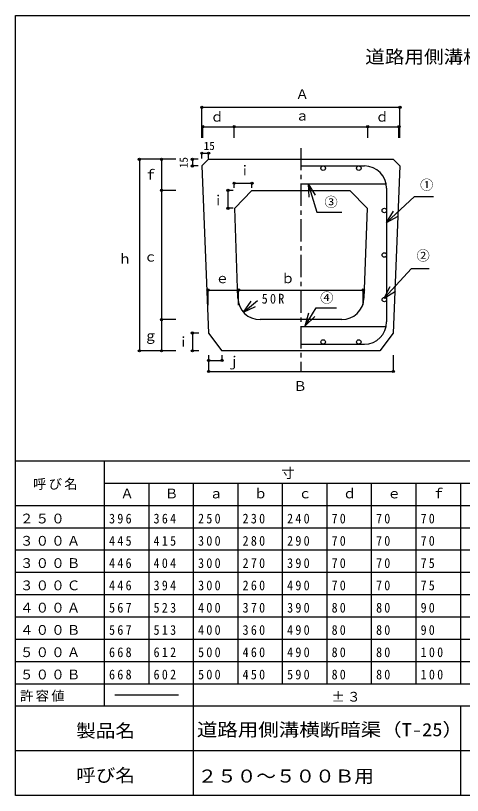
# Model space of a CAD drawing. Units: millimetres, scale not verified. Extents: x -1285 to 1315, y -900 to 850.
# Drawn here: x -1285 to -281, y -900 to 850 of the extents above; entities that cross this region are included whole.
import ezdxf
from ezdxf.enums import TextEntityAlignment as Align

# ---------------------------------------------------------------- set-up
doc = ezdxf.new("R2010")
doc.units = ezdxf.units.MM
doc.header["$LTSCALE"] = 10
doc.header["$PDMODE"] = 32
doc.header["$PDSIZE"] = 5
doc.linetypes.add('CHAIN1', pattern=[8, 5, -1, 1, -1])
doc.layers.add('0-0', color=7, linetype='Continuous')
doc.styles.add('ＭＳ ゴシック', font='')
doc.styles.get('ＭＳ ゴシック').set_extended_font_data('MS Gothic')

msp = doc.modelspace()

# ---------------------------------------------------------------- linework, layer by layer
at = {"layer": '0-0', "color": 4}
for p, q in [((-866.45, 644.35), (-421.45, 644.35)), ((-866.45, 575.63), (-866.45, 644.35)), ((-421.45, 575.63), (-421.45, 644.35)), ((-864.25, 600.49), (-793.95, 600.49)), ((-864.25, 575.63), (-864.25, 600.49)), ((-423.65, 575.63), (-423.65, 600.49)), ((-1006.88, 527.66), (-1006.88, 97.66)), ((-925, 527.66), (-1006.88, 527.66)), ((-957.17, 527.66), (-957.17, 457.66)), ((-925, 527.66), (-957.17, 527.66)), ((-887.68, 527.66), (-887.68, 512.66)), ((-874.85, 527.66), (-887.68, 527.66)), ((-866.45, 541.17), (-851.45, 541.17)), ((-866.45, 529.47), (-866.45, 541.17)), ((-874.85, 512.66), (-887.68, 512.66)), ((-793.95, 473.83), (-753.95, 473.83)), ((-793.95, 463.59), (-793.95, 473.83)), ((-753.95, 463.59), (-753.95, 473.83)), ((-808.02, 457.66), (-808.02, 417.66)), ((-796.32, 457.66), (-808.02, 457.66)), ((-796.32, 417.66), (-808.02, 417.66)), ((-852.65, 234.02), (-783.95, 234.02)), ((-852.65, 200.39), (-852.65, 234.02)), ((-503.95, 200.39), (-503.95, 234.02)), ((-887.68, 137.66), (-887.68, 97.66)), ((-873.21, 137.66), (-887.68, 137.66)), ((-925, 97.66), (-1006.88, 97.66)), ((-925, 97.66), (-957.17, 97.66)), ((-873.21, 97.66), (-887.68, 97.66)), ((-851.45, 87.79), (-851.45, 76.1)), ((-851.45, 87.79), (-851.45, 51.24)), ((-821.45, 87.79), (-821.45, 76.1)), ((-436.45, 87.79), (-436.45, 51.24)), ((-851.45, 76.1), (-821.45, 76.1)), ((-851.45, 51.24), (-436.45, 51.24))]:
    msp.add_line(p, q, dxfattribs=at)
at = {"layer": '0-0', "linetype": 'CHAIN1'}
msp.add_line((-643.95, 552.85), (-643.95, 51.9), dxfattribs=at)
at = {"layer": '0-0'}
for p, q in [((-851.45, 527.66), (-866.45, 512.66)), ((-851.45, 529.47), (-851.45, 541.17)), ((-851.45, 527.66), (-436.45, 527.66)), ((-436.45, 527.66), (-421.45, 512.66)), ((-866.45, 512.66), (-851.45, 137.66)), ((-421.45, 512.66), (-436.45, 137.66)), ((-753.95, 457.66), (-792.57, 417.66)), ((-627.49, 472.15), (-608.16, 408.89)), ((-627.49, 472.15), (-611.6, 446.71)), ((-627.49, 472.15), (-626.45, 442.17)), ((-451.76, 386.04), (-388.5, 444.03)), ((-388.5, 444.03), (-345.92, 444.03)), ((-785.61, 215.94), (-792.57, 417.66)), ((-608.16, 408.89), (-551.93, 408.89)), ((-495.33, 417.66), (-502.28, 215.94)), ((-451.76, 386.04), (-435.65, 411.35)), ((-451.76, 386.04), (-425.16, 399.9)), ((-457.03, 215.59), (-395.53, 282.36)), ((-395.53, 282.36), (-355.54, 282.36)), ((-457.03, 215.59), (-443.11, 242.16)), ((-457.03, 215.59), (-431.69, 231.64)), ((-773.06, 184.5), (-741.69, 210.32)), ((-773.06, 184.5), (-755.62, 208.91)), ((-773.06, 184.5), (-745.75, 196.92)), ((-634.52, 154.08), (-609.92, 194.5)), ((-609.92, 194.5), (-564.23, 194.5)), ((-634.52, 154.08), (-626.09, 182.87)), ((-552.25, 167.66), (-735.64, 167.66)), ((-634.52, 154.08), (-612.82, 174.8)), ((-851.45, 137.66), (-821.45, 97.66)), ((-436.45, 137.66), (-466.45, 97.66)), ((-466.45, 97.66), (-821.45, 97.66)), ((1315, -150), (-1285, -150)), ((-1085, -700), (-1085, -150)), ((1215, -200), (-1085, -200)), ((-985, -650), (-985, -200)), ((-885, -700), (-885, -200)), ((-785, -650), (-785, -200)), ((-685, -650), (-685, -200)), ((-585, -650), (-585, -200)), ((-485, -650), (-485, -200)), ((-385, -650), (-385, -200)), ((-285, -650), (-285, -200)), ((1315, -250), (-1285, -250)), ((1315, -300), (-1285, -300)), ((1315, -350), (-1285, -350)), ((1315, -400), (-1285, -400)), ((1315, -450), (-1285, -450)), ((1315, -500), (-1285, -500)), ((1315, -550), (-1285, -550)), ((1315, -600), (-1285, -600)), ((1315, -650), (-1285, -650)), ((-918.99, -675), (-1061.78, -675))]:
    msp.add_line(p, q, dxfattribs=at)
at = {"layer": '0-0', "color": 2}
for p, q in [((-643.95, 512.66), (-501.45, 512.66)), ((-643.95, 472.66), (-452.46, 472.66)), ((-451.45, 462.66), (-451.45, 162.66)), ((-643.95, 152.66), (-452.46, 152.66)), ((-643.95, 112.66), (-501.45, 112.66)), ((1315, -700), (-1285, -700)), ((-885, -900), (-885, -700)), ((-285, -900), (-285, -700)), ((1315, -800), (-1285, -800)), ((1315, -900), (-1285, -900))]:
    msp.add_line(p, q, dxfattribs=at)
msp.add_lwpolyline([(-1285, -900), (-1285, 850), (1315, 850), (1315, -900)], dxfattribs=at)
at = {"layer": '0-0', "color": 4}
for points in [[(-793.95, 575.63), (-793.95, 600.49), (-493.95, 600.49)], [(-493.95, 575.63), (-493.95, 600.49), (-423.65, 600.49)], [(-925, 457.66), (-957.17, 457.66), (-957.17, 167.66)], [(-783.95, 200.39), (-783.95, 234.02), (-503.95, 234.02)], [(-925, 167.66), (-957.17, 167.66), (-957.17, 97.66)]]:
    msp.add_lwpolyline(points, dxfattribs=at)
at = {"layer": '0-0'}
msp.add_lwpolyline([(-753.95, 457.66), (-533.95, 457.66), (-495.33, 417.66)], dxfattribs=at)
at = {"layer": '0-0', "color": 2}
for centre in [(-593.95, 507.66), (-513.95, 507.66), (-456.45, 412.66), (-456.45, 312.66), (-456.45, 212.66), (-593.95, 117.66), (-513.95, 117.66)]:
    msp.add_circle(centre, 5, dxfattribs=at)
for centre, start, end in [((-501.45, 462.66), 0, 90), ((-501.45, 162.66), 270, 0)]:
    msp.add_arc(centre, 50, start, end, dxfattribs=at)
at = {"layer": '0-0'}
for centre, start, end in [((-735.64, 217.66), 181.97498, 270), ((-552.25, 217.66), 270, 358.02501)]:
    msp.add_arc(centre, 50, start, end, dxfattribs=at)
at = {"layer": '0-0', "color": 4}
for p in [(-866.45, 644.35), (-421.45, 644.35), (-864.25, 600.49), (-793.95, 600.49), (-493.95, 600.49), (-423.65, 600.49), (-866.45, 541.17), (-851.45, 541.17), (-1006.88, 527.66), (-957.17, 527.66), (-887.68, 527.66), (-887.68, 512.66), (-793.95, 473.83), (-753.95, 473.83), (-957.17, 457.66), (-808.02, 457.66), (-808.02, 417.66), (-852.65, 234.02), (-783.95, 234.02), (-503.95, 234.02), (-957.17, 167.66), (-887.68, 137.66), (-1006.88, 97.66), (-957.17, 97.66), (-887.68, 97.66), (-851.45, 76.1), (-821.45, 76.1), (-851.45, 51.24), (-436.45, 51.24)]:
    msp.add_point(p, dxfattribs=at)

# ---------------------------------------------------------------- texts
at = {"layer": '0-0', "style": 'ＭＳ ゴシック'}
for s, width, p in [('道路用側溝横断暗渠（Ｔ－２５）', 1.1, (-499.5, 734.07)), ('道路用側溝横断暗渠（T-25）', 1.15, (-877.74, -775.89)), ('製品名', 1.1, (-1148.93, -778.22)), ('呼び名', 1.1, (-1148.93, -878.22)), ('２５０～５００Ｂ用', 1.1, (-876.01, -880.05))]:
    msp.add_text(s, height=29.33, dxfattribs=dict(at, width=width)).set_placement(p, align=Align.BOTTOM_LEFT)
for s, p in [('Ａ', (-655.99, 656.08)), ('ｄ', (-847.08, 605.43)), ('ａ', (-655.99, 607.73)), ('ｄ', (-476.41, 605.43)), ('ｉ', (-784.92, 484.65)), ('ｆ', (-996.73, 475.44)), ('①', (-376.39, 452.51)), ('ｉ', (-844.78, 417.88)), ('③', (-591.24, 414.03)), ('ｈ', (-1054.28, 286.65)), ('②', (-384.4, 293.78)), ('ｃ', (-996.73, 291.26)), ('ｅ', (-835.57, 242.91)), ('ｂ', (-688.22, 242.91)), ('④', (-600.86, 199.18)), ('ｇ', (-996.73, 113.98)), ('ｉ', (-923.05, 100.17)), ('ｊ', (-810.24, 56.42)), ('Ｂ', (-660.59, 1.17)), ('ｂ', (-749.47, -240)), ('ｄ', (-549.47, -240)), ('ｆ', (-349.47, -240)), ('Ａ', (-1049.47, -240)), ('Ｂ', (-949.47, -240)), ('ａ', (-849.47, -240)), ('ｃ', (-649.47, -240)), ('ｅ', (-449.47, -240))]:
    msp.add_text(s, height=21.99, dxfattribs=at).set_placement(p, align=Align.BOTTOM_LEFT)
at = {"layer": '0-0', "color": 4, "style": 'ＭＳ ゴシック'}
msp.add_text('15', height=18.33, dxfattribs=at).set_placement((-862.32, 542.93), align=Align.BOTTOM_LEFT)
msp.add_text('15', height=18.33, rotation=90, dxfattribs=at).set_placement((-892.68, 507.66), align=Align.BOTTOM_LEFT)
at = {"layer": '0-0', "char_height": 21.99, "attachment_point": 7, "style": 'ＭＳ ゴシック'}
for s, insert in [('\\T1.38;\\W0.9;50R', (-731.98, 203.31)), ('\\T1.17;寸\u3000\u3000\u3000\u3000\u3000\u3000\u3000\u3000\u3000\u3000\u3000\u3000\u3000\u3000\u3000\u3000\u3000\u3000法', (-688.04, -190)), ('\\T1.17;呼び名', (-1245.8, -214.52)), ('\\T1.17;２５０', (-1275, -290)), ('\\T1.38;\\W0.9;396', (-1075, -290)), ('\\T1.38;\\W0.9;364', (-975, -290)), ('\\T1.38;\\W0.9;250', (-875, -290)), ('\\T1.38;\\W0.9;230', (-775, -290)), ('\\T1.38;\\W0.9;240', (-675, -290)), ('\\T1.36;\\W0.9;70', (-575, -290)), ('\\T1.36;\\W0.9;70', (-475, -290)), ('\\T1.36;\\W0.9;70', (-375, -290)), ('\\T1.17;３００Ａ', (-1275, -340)), ('\\T1.38;\\W0.9;445', (-1075, -340)), ('\\T1.38;\\W0.9;415', (-975, -340)), ('\\T1.38;\\W0.9;300', (-875, -340)), ('\\T1.38;\\W0.9;280', (-775, -340)), ('\\T1.38;\\W0.9;290', (-675, -340)), ('\\T1.36;\\W0.9;70', (-575, -340)), ('\\T1.36;\\W0.9;70', (-475, -340)), ('\\T1.36;\\W0.9;70', (-375, -340)), ('\\T1.17;３００Ｂ', (-1275, -390)), ('\\T1.38;\\W0.9;446', (-1075, -390)), ('\\T1.38;\\W0.9;404', (-975, -390)), ('\\T1.38;\\W0.9;300', (-875, -390)), ('\\T1.38;\\W0.9;270', (-775, -390)), ('\\T1.38;\\W0.9;390', (-675, -390)), ('\\T1.36;\\W0.9;70', (-575, -390)), ('\\T1.36;\\W0.9;70', (-475, -390)), ('\\T1.36;\\W0.9;75', (-375, -390)), ('\\T1.17;３００Ｃ', (-1275, -440)), ('\\T1.38;\\W0.9;446', (-1075, -440)), ('\\T1.38;\\W0.9;394', (-975, -440)), ('\\T1.38;\\W0.9;300', (-875, -440)), ('\\T1.38;\\W0.9;260', (-775, -440)), ('\\T1.38;\\W0.9;490', (-675, -440)), ('\\T1.36;\\W0.9;70', (-575, -440)), ('\\T1.36;\\W0.9;70', (-475, -440)), ('\\T1.36;\\W0.9;75', (-375, -440)), ('\\T1.17;４００Ａ', (-1275, -490)), ('\\T1.38;\\W0.9;567', (-1075, -490)), ('\\T1.38;\\W0.9;523', (-975, -490)), ('\\T1.38;\\W0.9;400', (-875, -490)), ('\\T1.38;\\W0.9;370', (-775, -490)), ('\\T1.38;\\W0.9;390', (-675, -490)), ('\\T1.36;\\W0.9;80', (-575, -490)), ('\\T1.36;\\W0.9;80', (-475, -490)), ('\\T1.36;\\W0.9;90', (-375, -490)), ('\\T1.17;４００Ｂ', (-1275, -540)), ('\\T1.38;\\W0.9;567', (-1075, -540)), ('\\T1.38;\\W0.9;513', (-975, -540)), ('\\T1.38;\\W0.9;400', (-875, -540)), ('\\T1.38;\\W0.9;360', (-775, -540)), ('\\T1.38;\\W0.9;490', (-675, -540)), ('\\T1.36;\\W0.9;80', (-575, -540)), ('\\T1.36;\\W0.9;80', (-475, -540)), ('\\T1.36;\\W0.9;90', (-375, -540)), ('\\T1.17;５００Ａ', (-1275, -590)), ('\\T1.38;\\W0.9;668', (-1075, -590)), ('\\T1.38;\\W0.9;612', (-975, -590)), ('\\T1.38;\\W0.9;500', (-875, -590)), ('\\T1.38;\\W0.9;460', (-775, -590)), ('\\T1.38;\\W0.9;490', (-675, -590)), ('\\T1.36;\\W0.9;80', (-575, -590)), ('\\T1.36;\\W0.9;80', (-475, -590)), ('\\T1.38;\\W0.9;100', (-375, -590)), ('\\T1.17;５００Ｂ', (-1275, -640)), ('\\T1.38;\\W0.9;668', (-1075, -640)), ('\\T1.38;\\W0.9;602', (-975, -640)), ('\\T1.38;\\W0.9;500', (-875, -640)), ('\\T1.38;\\W0.9;450', (-775, -640)), ('\\T1.38;\\W0.9;590', (-675, -640)), ('\\T1.36;\\W0.9;80', (-575, -640)), ('\\T1.36;\\W0.9;80', (-475, -640)), ('\\T1.38;\\W0.9;100', (-375, -640)), ('\\T1.17;許容値', (-1275, -690)), ('\\T1.17;±３', (-575.13, -690))]:
    msp.add_mtext(s, dxfattribs=dict(at, insert=insert))

doc.saveas('drawing.dxf')
